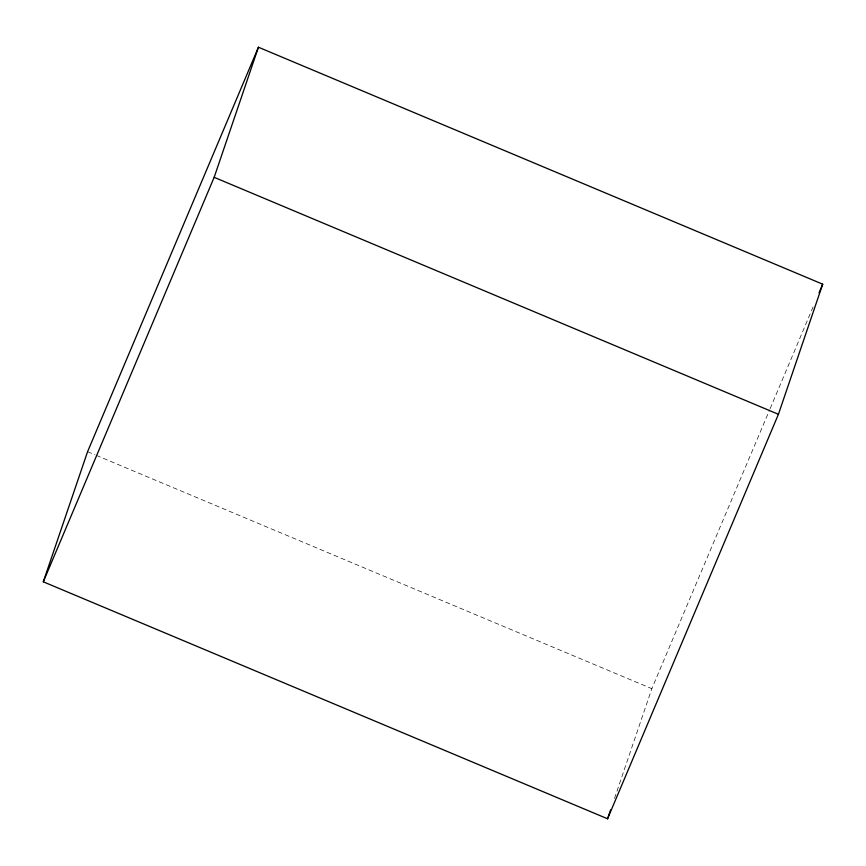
<?xml version="1.0" encoding="UTF-8"?>
<svg xmlns="http://www.w3.org/2000/svg" width="866" height="866" viewBox="0 0 866 866"><rect width="100%" height="100%" fill="white"/><g stroke="black" fill="none" stroke-linecap="round" stroke-linejoin="round"><path stroke-width="0.65" stroke-dasharray="4.33 3.25" d="M614.514 798.376L651.838 688.676L769.603 409.899M770.123 408.655L814.289 304.107M87.574 451.706L95.043 454.845M96.299 455.364L651.838 688.676"/><path stroke-width="1.3" d="M43.3 581.811L87.574 451.706L258.436 47.219L822.7 284.189L778.426 414.294L607.564 818.781L43.3 581.811L214.162 177.324L258.436 47.219M607.564 818.781L610.606 809.851M819.019 292.903L822.7 284.189M214.162 177.324L778.426 414.294"/></g></svg>
